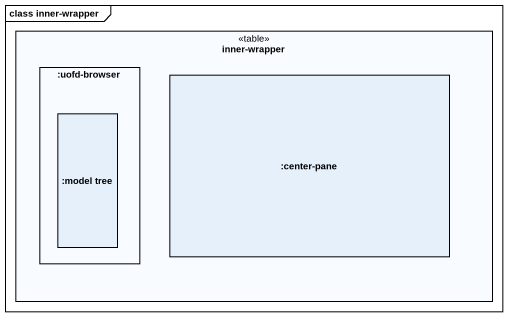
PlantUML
@startuml
mainframe class inner-wrapper
rectangle "inner-wrapper" as inner_wrapper <<table>> {
  rectangle ":uofd-browser" as uofd_browser {
    rectangle ":model tree" as model_tree
  }
  rectangle ":center-pane" as center_pane
}
@enduml
